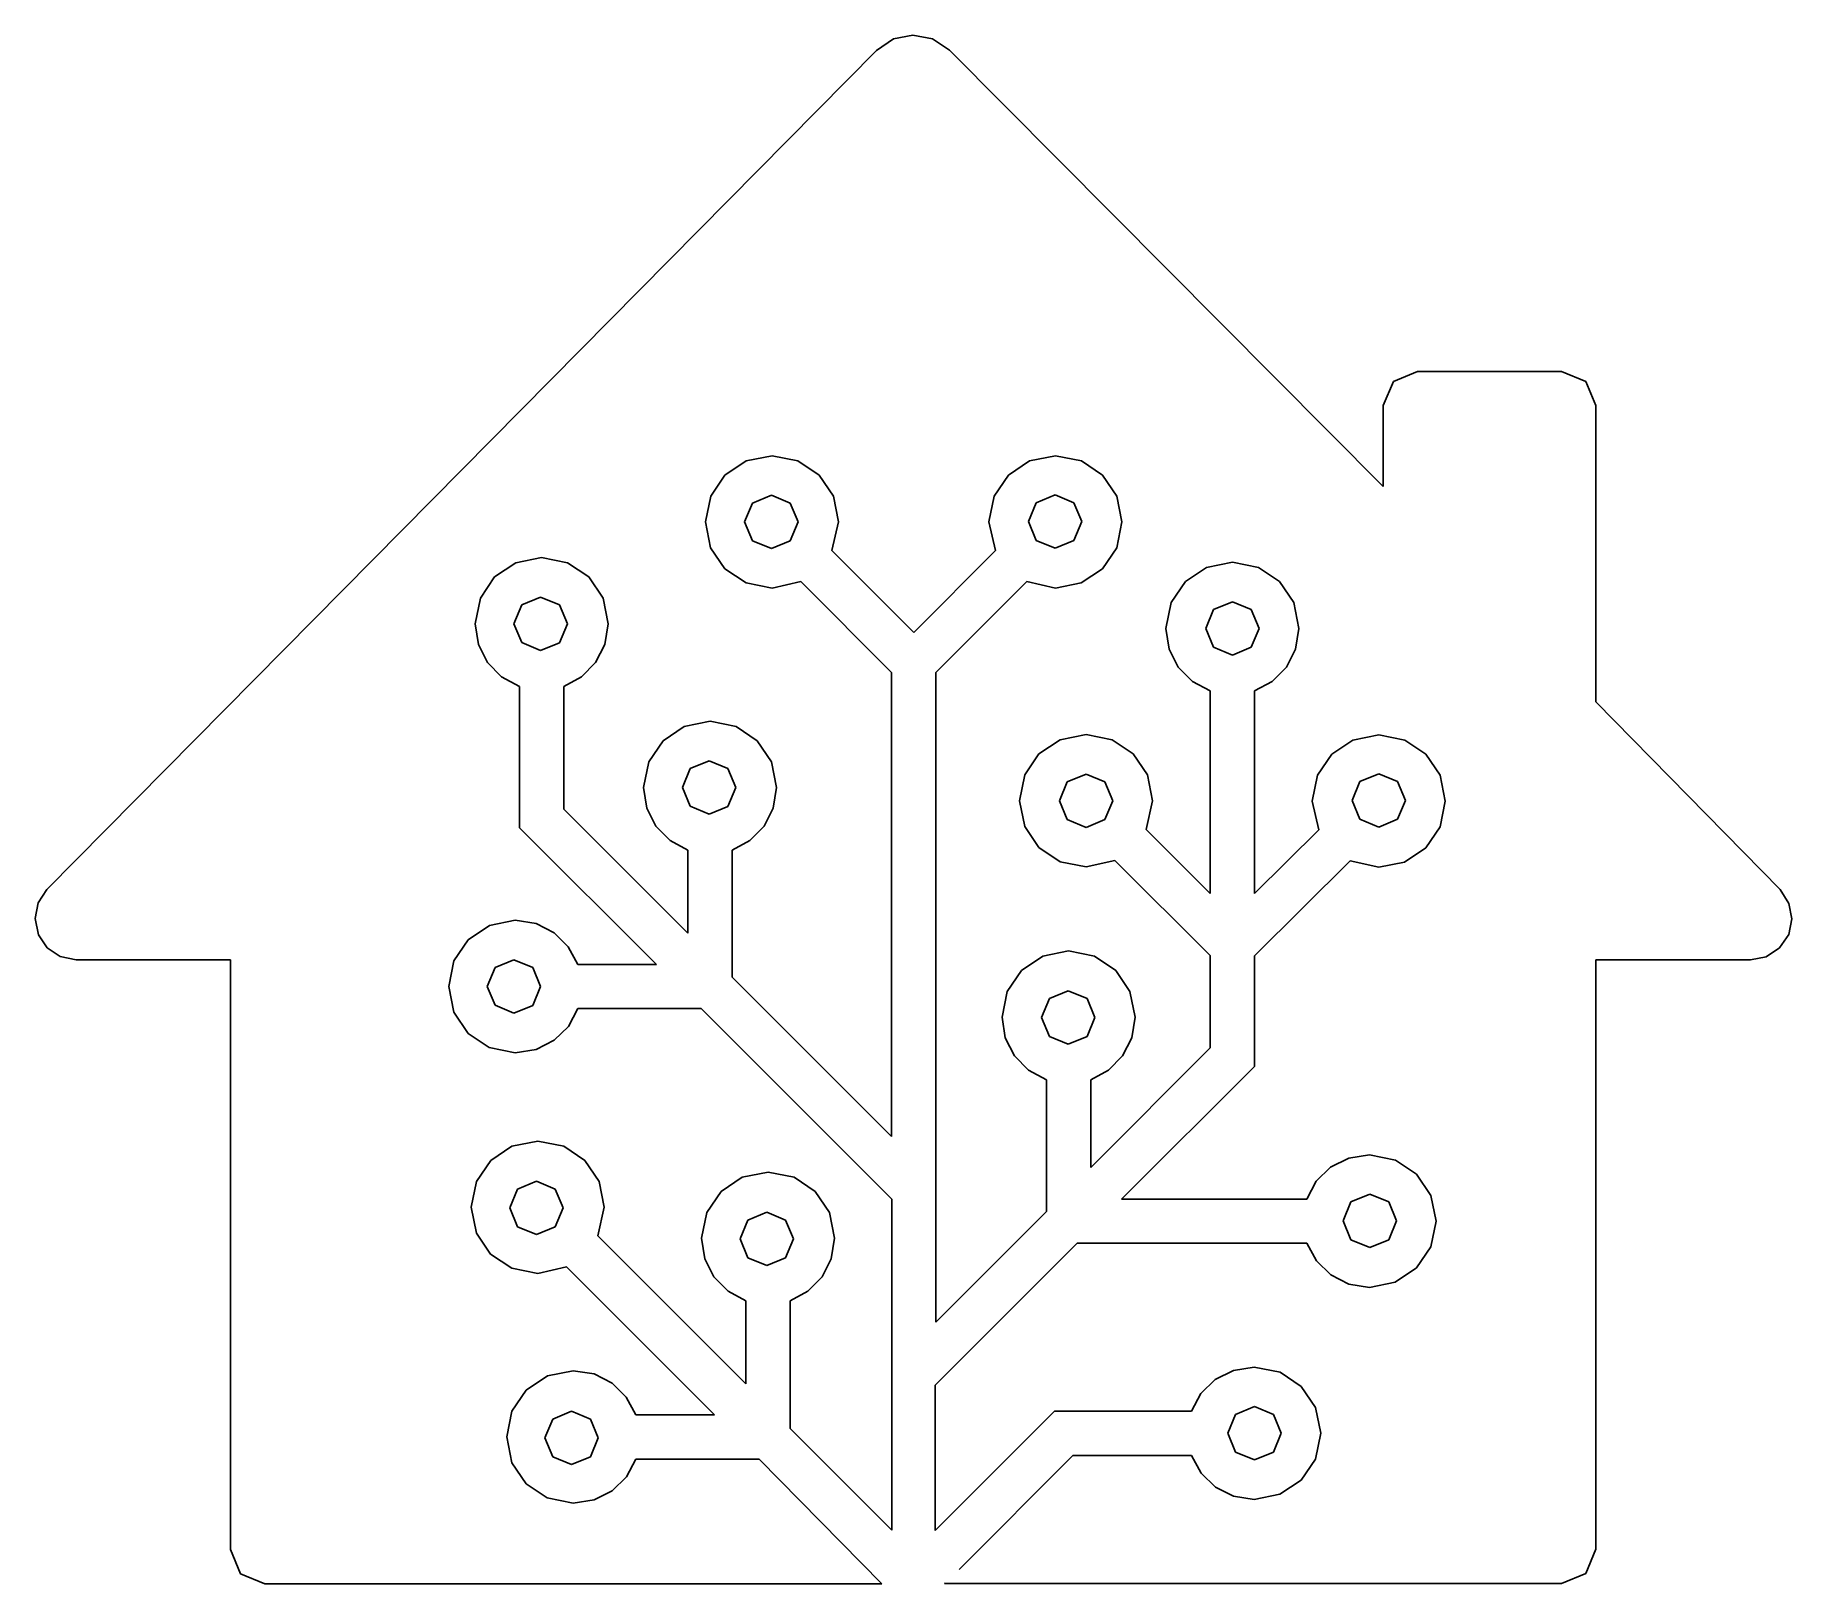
# Model space of a CAD drawing. Extents: x 5.7 to 50.8, y 22.3 to 62.1.
import ezdxf

# ---------------------------------------------------------------- set-up
doc = ezdxf.new("R2010")
doc.units = 0

msp = doc.modelspace()

# ---------------------------------------------------------------- linework, layer by layer
at = {"layer": 'Ebene 1'}
for p, q in [((27.2721, 61.6805), (27.709246, 61.975497)), ((27.709246, 61.975497), (28.207424, 62.074711)), ((28.207424, 62.074711), (28.707187, 61.978932)), ((28.707187, 61.978932), (29.14909, 61.688955)), ((5.991097, 40.145893), (27.2721, 61.6805)), ((29.14909, 61.688955), (29.157557, 61.6805)), ((29.157557, 61.6805), (40.275757, 50.4946)), ((40.2758, 52.5661), (40.534731, 53.18965)), ((40.534731, 53.18965), (41.155111, 53.445412)), ((41.155111, 53.445412), (44.8499, 53.4454)), ((44.8499, 53.4454), (45.47345, 53.186468)), ((45.47345, 53.186468), (45.729213, 52.566088)), ((40.275757, 50.4946), (40.2758, 52.5661)), ((45.729213, 52.566088), (45.7292, 44.9652)), ((23.92912, 51.147381), (23.386024, 50.783159)), ((24.591905, 51.280942), (23.92912, 51.147381)), ((25.258262, 51.147381), (24.591905, 51.280942)), ((25.800964, 50.783159), (25.258262, 51.147381)), ((31.200353, 51.147381), (30.657257, 50.783159)), ((31.863138, 51.280942), (31.200353, 51.147381)), ((32.529494, 51.147381), (31.863138, 51.280942)), ((33.072197, 50.783159), (32.529494, 51.147381)), ((23.386024, 50.783159), (23.018897, 50.242968)), ((26.166112, 50.242969), (25.800964, 50.783159)), ((30.657257, 50.783159), (30.29013, 50.242968)), ((33.437344, 50.242969), (33.072197, 50.783159)), ((23.018897, 50.242968), (22.884015, 49.581502)), ((24.089878, 50.066622), (23.89013, 49.58152)), ((24.57498, 50.26637), (24.089878, 50.066622)), ((25.056912, 50.066622), (24.57498, 50.26637)), ((24.57498, 50.26637), (24.57498, 50.26637)), ((25.25983, 49.58152), (25.056912, 50.066622)), ((26.299805, 49.581502), (26.166112, 50.242969)), ((30.29013, 50.242968), (30.155248, 49.581502)), ((31.369601, 50.075148), (31.169854, 49.590046)), ((31.8547, 50.274896), (31.369601, 50.075148)), ((32.339805, 50.075148), (31.8547, 50.274896)), ((32.539554, 49.590046), (32.339805, 50.075148)), ((33.571038, 49.581502), (33.437344, 50.242969)), ((22.884015, 49.581502), (23.017708, 48.920037)), ((23.89013, 49.58152), (24.089878, 49.096421)), ((25.060081, 49.096421), (25.25983, 49.58152)), ((26.130707, 48.845924), (26.299805, 49.581502)), ((30.155248, 49.581502), (30.324347, 48.845924)), ((31.169854, 49.590046), (31.369601, 49.104947)), ((32.339805, 49.104947), (32.539554, 49.590046)), ((33.436155, 48.920036), (33.571038, 49.581502)), ((23.017708, 48.920037), (23.382855, 48.379846)), ((24.089878, 49.096421), (24.57498, 48.896674)), ((24.57498, 48.896674), (25.060081, 49.096421)), ((28.227527, 46.749104), (26.130707, 48.845924)), ((30.324347, 48.845924), (28.227527, 46.749104)), ((31.369601, 49.104947), (31.8547, 48.9052)), ((31.8547, 48.9052), (32.339805, 49.104947)), ((31.8547, 48.9052), (31.8547, 48.9052)), ((33.069026, 48.379845), (33.436155, 48.920036)), ((18.019135, 48.534819), (17.476039, 48.170597)), ((18.68192, 48.66838), (18.019135, 48.534819)), ((19.348276, 48.534818), (18.68192, 48.66838)), ((19.890978, 48.170596), (19.348276, 48.534818)), ((23.382855, 48.379846), (23.925554, 48.015624)), ((32.525927, 48.015623), (33.069026, 48.379845)), ((35.740635, 48.416519), (35.19754, 48.052297)), ((36.40342, 48.55008), (35.740635, 48.416519)), ((37.069775, 48.416518), (36.40342, 48.55008)), ((37.612477, 48.052296), (37.069775, 48.416518)), ((17.476039, 48.170597), (17.108912, 47.630406)), ((20.256126, 47.630405), (19.890978, 48.170596)), ((23.925554, 48.015624), (24.591905, 47.882062)), ((24.591905, 47.882062), (25.327483, 48.05116)), ((25.327483, 48.05116), (27.661043, 45.7176)), ((28.794, 45.7176), (31.12756, 48.05116)), ((31.12756, 48.05116), (31.863138, 47.882062)), ((31.863138, 47.882062), (32.525927, 48.015623)), ((35.19754, 48.052297), (34.830412, 47.512106)), ((37.977626, 47.512105), (37.612477, 48.052296)), ((17.108912, 47.630406), (16.97403, 46.96894)), ((18.171498, 47.454053), (17.97175, 46.968954)), ((18.6566, 47.6538), (18.171498, 47.454053)), ((19.141702, 47.454053), (18.6566, 47.6538)), ((18.6566, 47.6538), (18.6566, 47.6538)), ((19.34145, 46.968954), (19.141702, 47.454053)), ((20.38982, 46.96894), (20.256126, 47.630405)), ((34.830412, 47.512106), (34.69553, 46.85064)), ((35.918401, 47.335751), (35.718654, 46.85065)), ((36.4035, 47.5355), (35.918401, 47.335751)), ((36.882256, 47.335751), (36.4035, 47.5355)), ((36.4035, 47.5355), (36.4035, 47.5355)), ((37.088348, 46.85065), (36.882256, 47.335751)), ((38.11132, 46.85064), (37.977626, 47.512105)), ((16.97403, 46.96894), (17.058447, 46.437336)), ((17.97175, 46.968954), (18.171498, 46.487022)), ((19.141702, 46.483852), (19.34145, 46.968954)), ((20.304213, 46.437334), (20.38982, 46.96894)), ((17.058447, 46.437336), (17.294259, 45.975485)), ((18.171498, 46.487022), (18.6566, 46.284104)), ((18.6566, 46.284104), (19.141702, 46.483852)), ((20.066416, 45.975482), (20.304213, 46.437334)), ((34.69553, 46.85064), (34.779947, 46.319036)), ((35.718654, 46.85065), (35.918401, 46.368718)), ((36.888601, 46.365548), (37.088348, 46.85065)), ((38.025713, 46.319034), (38.11132, 46.85064)), ((17.294259, 45.975485), (17.65531, 45.608751)), ((19.704966, 45.608749), (20.066416, 45.975482)), ((34.779947, 46.319036), (35.015759, 45.857185)), ((35.918401, 46.368718), (36.4035, 46.1658)), ((36.4035, 46.1658), (36.888601, 46.365548)), ((37.787917, 45.857182), (38.025713, 46.319034)), ((17.65531, 45.608751), (18.11544, 45.3625)), ((19.2484, 45.3625), (19.704966, 45.608749)), ((27.661043, 45.7176), (27.6611, 33.8131)), ((28.79404, 29.04455), (28.794, 45.7176)), ((35.015759, 45.857185), (35.37681, 45.490451)), ((37.426467, 45.490449), (37.787917, 45.857182)), ((18.11544, 45.3625), (18.1155, 41.7354)), ((19.2484, 42.2089), (19.2484, 45.3625)), ((35.37681, 45.490451), (35.83694, 45.2442)), ((35.83694, 45.2442), (35.837, 40.0444)), ((36.9699, 45.2442), (37.426467, 45.490449)), ((36.969907, 40.04438), (36.9699, 45.2442)), ((45.7292, 44.9652), (50.4555, 40.14589)), ((22.339635, 44.332718), (21.796539, 43.968495)), ((23.00242, 44.46628), (22.339635, 44.332718)), ((23.668777, 44.332718), (23.00242, 44.46628)), ((24.211479, 43.968496), (23.668777, 44.332718)), ((21.796539, 43.968495), (21.429412, 43.428305)), ((24.576627, 43.428305), (24.211479, 43.968496)), ((31.983145, 43.994567), (31.440446, 43.630345)), ((32.649499, 44.128128), (31.983145, 43.994567)), ((33.31585, 43.994566), (32.649499, 44.128128)), ((33.858549, 43.630344), (33.31585, 43.994566)), ((39.494621, 43.986087), (38.951526, 43.621865)), ((40.157408, 44.119648), (39.494621, 43.986087)), ((40.823764, 43.986086), (40.157408, 44.119648)), ((41.366467, 43.621864), (40.823764, 43.986086)), ((21.429412, 43.428305), (21.29453, 42.76684)), ((22.977, 43.4517), (22.491901, 43.251952)), ((23.462102, 43.251953), (22.977, 43.4517)), ((22.977, 43.4517), (22.977, 43.4517)), ((24.71032, 42.76684), (24.576627, 43.428305)), ((31.440446, 43.630345), (31.075301, 43.090154)), ((34.223695, 43.090153), (33.858549, 43.630344)), ((38.951526, 43.621865), (38.5844, 43.081674)), ((41.731614, 43.081673), (41.366467, 43.621864)), ((22.491901, 43.251952), (22.292154, 42.76685)), ((23.66185, 42.76685), (23.462102, 43.251953)), ((31.075301, 43.090154), (30.941609, 42.428688)), ((32.164364, 42.913833), (31.964617, 42.428734)), ((32.649465, 43.11358), (32.164364, 42.913833)), ((33.131394, 42.913833), (32.649465, 43.11358)), ((32.649465, 43.11358), (32.649465, 43.11358)), ((33.334311, 42.428734), (33.131394, 42.913833)), ((34.357389, 42.428688), (34.223695, 43.090153)), ((38.5844, 43.081674), (38.449518, 42.420208)), ((39.672278, 42.922212), (39.472529, 42.43711)), ((40.15738, 43.12196), (39.672278, 42.922212)), ((40.642481, 42.922212), (40.15738, 43.12196)), ((40.842228, 42.43711), (40.642481, 42.922212)), ((41.865308, 42.420208), (41.731614, 43.081673)), ((21.29453, 42.76684), (21.378947, 42.235236)), ((22.292154, 42.76685), (22.491901, 42.28492)), ((23.462102, 42.281749), (23.66185, 42.76685)), ((24.624713, 42.235235), (24.71032, 42.76684)), ((30.941609, 42.428688), (31.075302, 41.767221)), ((31.964617, 42.428734), (32.164364, 41.943632)), ((33.134564, 41.943632), (33.334311, 42.428734)), ((34.18829, 41.69311), (34.357389, 42.428688)), ((38.449518, 42.420208), (38.618617, 41.68463)), ((39.472529, 42.43711), (39.672278, 41.952008)), ((40.642481, 41.952008), (40.842228, 42.43711)), ((41.730424, 41.758744), (41.865308, 42.420208)), ((22.4359, 39.0298), (19.2484, 42.2089)), ((21.378947, 42.235236), (21.614759, 41.773385)), ((22.491901, 42.28492), (22.977, 42.082)), ((22.977, 42.082), (23.462102, 42.281749)), ((24.386917, 41.773383), (24.624713, 42.235235)), ((32.164364, 41.943632), (32.649465, 41.743884)), ((32.649465, 41.743884), (33.134564, 41.943632)), ((39.672278, 41.952008), (40.15738, 41.75226)), ((40.15738, 41.75226), (40.642481, 41.952008)), ((18.1155, 41.7354), (21.63275, 38.22661)), ((21.614759, 41.773385), (21.97581, 41.406651)), ((24.025468, 41.40665), (24.386917, 41.773383)), ((31.075302, 41.767221), (31.440448, 41.227031)), ((35.837, 40.0444), (34.18829, 41.69311)), ((38.618617, 41.68463), (36.969907, 40.04438)), ((40.15738, 41.75226), (40.15738, 41.75226)), ((41.363294, 41.218553), (41.730424, 41.758744)), ((21.97581, 41.406651), (22.43594, 41.1604)), ((22.43594, 41.1604), (22.4359, 39.0298)), ((23.5689, 41.1604), (24.025468, 41.40665)), ((23.5689, 37.8968), (23.5689, 41.1604)), ((31.440448, 41.227031), (31.983147, 40.862809)), ((40.820195, 40.85433), (41.363294, 41.218553)), ((31.983147, 40.862809), (32.649499, 40.729248)), ((32.649499, 40.729248), (33.38508, 40.898346)), ((33.38508, 40.898346), (35.837, 38.454876)), ((36.9699, 38.4464), (39.42183, 40.88987)), ((39.42183, 40.88987), (40.157408, 40.720768)), ((40.157408, 40.720768), (40.820195, 40.85433)), ((5.765985, 39.805583), (5.991097, 40.145893)), ((50.4555, 40.14589), (50.68352, 39.794352)), ((5.68672, 39.40186), (5.765985, 39.805583)), ((50.68352, 39.794352), (50.757769, 39.394462)), ((5.769815, 38.99061), (5.68672, 39.40186)), ((17.342771, 39.225999), (16.799673, 38.861776)), ((18.00556, 39.35956), (17.342771, 39.225999)), ((18.537165, 39.275275), (18.00556, 39.35956)), ((18.999017, 39.040387), (18.537165, 39.275275)), ((50.757769, 39.394462), (50.676664, 38.996156)), ((5.996379, 38.65466), (5.769815, 38.99061)), ((16.799673, 38.861776), (16.432543, 38.321586)), ((19.36575, 38.681846), (18.999017, 39.040387)), ((50.676664, 38.996156), (50.438623, 38.64937)), ((6.332328, 38.428096), (5.996379, 38.65466)), ((6.74358, 38.345), (6.332328, 38.428096)), ((10.7005, 38.345), (6.74358, 38.345)), ((10.700488, 23.210611), (10.7005, 38.345)), ((16.432543, 38.321586), (16.29766, 37.66012)), ((17.9717, 38.345), (17.486601, 38.145253)), ((18.456802, 38.145253), (17.9717, 38.345)), ((17.9717, 38.345), (17.9717, 38.345)), ((19.612, 38.2266), (19.36575, 38.681846)), ((31.538533, 38.439719), (30.995438, 38.075497)), ((32.20132, 38.57328), (31.538533, 38.439719)), ((32.867671, 38.439719), (32.20132, 38.57328)), ((33.41037, 38.075496), (32.867671, 38.439719)), ((35.837, 38.454876), (35.837, 36.0875)), ((36.96993, 35.60558), (36.9699, 38.4464)), ((49.69459, 38.344994), (45.7293, 38.345)), ((45.7293, 38.345), (45.7293, 23.2191)), ((50.098314, 38.424259), (49.69459, 38.344994)), ((50.438623, 38.64937), (50.098314, 38.424259)), ((17.486601, 38.145253), (17.286854, 37.660154)), ((18.65655, 37.660154), (18.456802, 38.145253)), ((21.63275, 38.22661), (19.612, 38.2266)), ((27.6611, 33.8131), (23.5689, 37.8968)), ((30.995438, 38.075497), (30.628312, 37.535306)), ((33.775516, 37.535306), (33.41037, 38.075496)), ((16.29766, 37.66012), (16.431353, 36.998654)), ((17.286854, 37.660154), (17.486601, 37.178223)), ((18.456802, 37.175054), (18.65655, 37.660154)), ((30.628312, 37.535306), (30.49343, 36.87384)), ((32.19295, 37.55023), (31.707849, 37.350483)), ((32.678049, 37.350483), (32.19295, 37.55023)), ((32.19295, 37.55023), (32.19295, 37.55023)), ((33.90921, 36.87384), (33.775516, 37.535306)), ((16.431353, 36.998654), (16.796501, 36.458464)), ((17.486601, 37.178223), (17.9717, 36.975306)), ((17.9717, 36.975306), (18.456802, 37.175054)), ((19.369314, 36.638395), (19.612, 37.09364)), ((19.612, 37.09364), (22.7741, 37.0936)), ((22.7741, 37.0936), (27.6695, 32.2067)), ((31.707849, 37.350483), (31.508102, 36.865383)), ((32.877796, 36.865383), (32.678049, 37.350483)), ((19.002184, 36.279853), (19.369314, 36.638395)), ((30.49343, 36.87384), (30.577847, 36.342237)), ((31.508102, 36.865383), (31.707849, 36.380283)), ((32.678049, 36.380283), (32.877796, 36.865383)), ((33.823605, 36.342236), (33.90921, 36.87384)), ((16.796501, 36.458464), (17.339203, 36.094241)), ((17.339203, 36.094241), (18.00556, 35.96068)), ((18.538352, 36.044965), (19.002184, 36.279853)), ((30.577847, 36.342237), (30.813659, 35.880386)), ((31.707849, 36.380283), (32.19295, 36.180533)), ((32.19295, 36.180533), (32.678049, 36.380283)), ((35.837, 36.0875), (32.76787, 33.01836)), ((33.585812, 35.880386), (33.823605, 36.342236)), ((18.00556, 35.96068), (18.538352, 36.044965)), ((30.813659, 35.880386), (31.174709, 35.513652)), ((33.224366, 35.513652), (33.585812, 35.880386)), ((31.174709, 35.513652), (31.63484, 35.2674)), ((31.63484, 35.2674), (31.6349, 31.8854)), ((32.7678, 35.2674), (33.224366, 35.513652)), ((32.76787, 33.01836), (32.7678, 35.2674)), ((33.5626, 32.2067), (36.96993, 35.60558)), ((17.917719, 33.561153), (17.374621, 33.19693)), ((18.580508, 33.694715), (17.917719, 33.561153)), ((19.246859, 33.561153), (18.580508, 33.694715)), ((19.789559, 33.196931), (19.246859, 33.561153)), ((17.374621, 33.19693), (17.007491, 32.656739)), ((20.154705, 32.65674), (19.789559, 33.196931)), ((38.924116, 33.020448), (38.556986, 32.661909)), ((39.387948, 33.255335), (38.924116, 33.020448)), ((39.92074, 33.33962), (39.387948, 33.255335)), ((40.587095, 33.206058), (39.92074, 33.33962)), ((41.129797, 32.841835), (40.587095, 33.206058)), ((17.007491, 32.656739), (16.872608, 31.995275)), ((18.061601, 32.463453), (17.861854, 31.978352)), ((18.5467, 32.6632), (18.061601, 32.463453)), ((19.025457, 32.463453), (18.5467, 32.6632)), ((18.5467, 32.6632), (18.5467, 32.6632)), ((19.23155, 31.978352), (19.025457, 32.463453)), ((20.288398, 31.995275), (20.154705, 32.65674)), ((23.827735, 32.766419), (23.284639, 32.402196)), ((24.49052, 32.89998), (23.827735, 32.766419)), ((25.156877, 32.766418), (24.49052, 32.89998)), ((25.699579, 32.402196), (25.156877, 32.766418)), ((38.556986, 32.661909), (38.3143, 32.20667)), ((41.494946, 32.301644), (41.129797, 32.841835)), ((23.284639, 32.402196), (22.917512, 31.862005)), ((26.064726, 31.862005), (25.699579, 32.402196)), ((27.6695, 32.2067), (27.6695, 23.7095)), ((38.3143, 32.20667), (33.5626, 32.2067)), ((39.443999, 32.13381), (39.244252, 31.648708)), ((39.9291, 32.333559), (39.443999, 32.13381)), ((40.414201, 32.13381), (39.9291, 32.333559)), ((40.613948, 31.648708), (40.414201, 32.13381)), ((41.62864, 31.64018), (41.494946, 32.301644)), ((16.872608, 31.995275), (17.006301, 31.333811)), ((17.861854, 31.978352), (18.061601, 31.496421)), ((19.031802, 31.49325), (19.23155, 31.978352)), ((20.1193, 31.2597), (20.288398, 31.995275)), ((22.917512, 31.862005), (22.78263, 31.20054)), ((23.971599, 31.668753), (23.77185, 31.183652)), ((24.4567, 31.8685), (23.971599, 31.668753)), ((24.941802, 31.668753), (24.4567, 31.8685)), ((24.4567, 31.8685), (24.4567, 31.8685)), ((25.14155, 31.183652), (24.941802, 31.668753)), ((26.19842, 31.20054), (26.064726, 31.862005)), ((31.6349, 31.8854), (28.79404, 29.04455)), ((39.244252, 31.648708), (39.443999, 31.163607)), ((40.414201, 31.163607), (40.613948, 31.648708)), ((41.493757, 30.978713), (41.62864, 31.64018)), ((17.006301, 31.333811), (17.371449, 30.79362)), ((18.061601, 31.496421), (18.5467, 31.293501)), ((18.5467, 31.293501), (19.031802, 31.49325)), ((23.924, 27.4635), (20.1193, 31.2597)), ((22.78263, 31.20054), (22.867047, 30.668936)), ((23.77185, 31.183652), (23.971599, 30.701722)), ((24.941802, 30.698551), (25.14155, 31.183652)), ((26.112813, 30.668935), (26.19842, 31.20054)), ((39.443999, 31.163607), (39.9291, 30.96386)), ((39.9291, 30.96386), (40.414201, 31.163607)), ((17.371449, 30.79362), (17.914151, 30.429397)), ((22.867047, 30.668936), (23.102861, 30.207085)), ((23.971599, 30.701722), (24.4567, 30.498804)), ((24.4567, 30.498804), (24.941802, 30.698551)), ((25.875017, 30.207083), (26.112813, 30.668935)), ((28.7771, 27.4297), (32.42117, 31.07377)), ((32.42117, 31.07377), (38.3143, 31.0737)), ((38.3143, 31.0737), (38.56055, 30.618455)), ((39.9291, 30.96386), (39.9291, 30.96386)), ((41.126627, 30.438523), (41.493757, 30.978713)), ((17.914151, 30.429397), (18.580508, 30.295835)), ((18.580508, 30.295835), (19.316082, 30.464934)), ((19.316082, 30.464934), (23.120802, 26.668674)), ((23.102861, 30.207085), (23.463914, 29.840351)), ((25.513568, 29.84035), (25.875017, 30.207083)), ((38.56055, 30.618455), (38.927283, 30.259913)), ((38.927283, 30.259913), (39.389135, 30.025025)), ((40.583528, 30.074301), (41.126627, 30.438523)), ((23.463914, 29.840351), (23.92405, 29.5941)), ((25.057, 29.5941), (25.513568, 29.84035)), ((39.389135, 30.025025), (39.92074, 29.94074)), ((39.92074, 29.94074), (40.583528, 30.074301)), ((23.92405, 29.5941), (23.924, 27.4635)), ((25.05693, 26.32207), (25.057, 29.5941)), ((18.830871, 27.668098), (18.287773, 27.303876)), ((19.49366, 27.80166), (18.830871, 27.668098)), ((20.025265, 27.717375), (19.49366, 27.80166)), ((20.487116, 27.482487), (20.025265, 27.717375)), ((35.964816, 27.575548), (35.597686, 27.217006)), ((36.428648, 27.810435), (35.964816, 27.575548)), ((36.96144, 27.89472), (36.428648, 27.810435)), ((37.627792, 27.761159), (36.96144, 27.89472)), ((38.170491, 27.396937), (37.627792, 27.761159)), ((18.287773, 27.303876), (17.920643, 26.763686)), ((20.853849, 27.123945), (20.487116, 27.482487)), ((21.1001, 26.6687), (20.853849, 27.123945)), ((28.77712, 23.70102), (28.7771, 27.4297)), ((35.597686, 27.217006), (35.355, 26.76176)), ((38.535637, 26.856746), (38.170491, 27.396937)), ((17.920643, 26.763686), (17.78576, 26.10222)), ((19.451376, 26.76166), (18.966277, 26.561913)), ((19.936478, 26.561913), (19.451376, 26.76166)), ((19.451376, 26.76166), (19.451376, 26.76166)), ((23.120802, 26.668674), (21.1001, 26.6687)), ((31.8378, 26.7617), (28.77712, 23.70102)), ((35.355, 26.76176), (31.8378, 26.7617)), ((36.484875, 26.68028), (36.285128, 26.195178)), ((36.969976, 26.880026), (36.484875, 26.68028)), ((37.455078, 26.677108), (36.969976, 26.880026)), ((37.654827, 26.195178), (37.455078, 26.677108)), ((38.66933, 26.19528), (38.535637, 26.856746)), ((18.966277, 26.561913), (18.76653, 26.076809)), ((20.136226, 26.076809), (19.936478, 26.561913)), ((27.6695, 23.7095), (25.05693, 26.32207)), ((36.285128, 26.195178), (36.484875, 25.710077)), ((37.455078, 25.710077), (37.654827, 26.195178)), ((38.534448, 25.533813), (38.66933, 26.19528)), ((17.78576, 26.10222), (17.919453, 25.440754)), ((18.76653, 26.076809), (18.966277, 25.594881)), ((19.936478, 25.591708), (20.136226, 26.076809)), ((36.484875, 25.710077), (36.969976, 25.51033)), ((36.969976, 25.51033), (37.455078, 25.710077)), ((17.919453, 25.440754), (18.284601, 24.900563)), ((18.966277, 25.594881), (19.451376, 25.391961)), ((19.451376, 25.391961), (19.936478, 25.591708)), ((20.857414, 25.080496), (21.1001, 25.53574)), ((21.1001, 25.53574), (24.2622, 25.5357)), ((24.2622, 25.5357), (27.4074, 22.3313)), ((29.3911, 22.7042), (32.31123, 25.62874)), ((32.31123, 25.62874), (35.355, 25.6288)), ((35.355, 25.6288), (35.60125, 25.173556)), ((36.969976, 25.51033), (36.969976, 25.51033)), ((38.16732, 24.993623), (38.534448, 25.533813)), ((18.284601, 24.900563), (18.827303, 24.536341)), ((20.490284, 24.721954), (20.857414, 25.080496)), ((35.60125, 25.173556), (35.967983, 24.815014)), ((35.967983, 24.815014), (36.429835, 24.580125)), ((37.624225, 24.629401), (38.16732, 24.993623)), ((18.827303, 24.536341), (19.49366, 24.40278)), ((19.49366, 24.40278), (20.026452, 24.487065)), ((20.026452, 24.487065), (20.490284, 24.721954)), ((36.429835, 24.580125), (36.96144, 24.49584)), ((36.96144, 24.49584), (37.624225, 24.629401)), ((10.95625, 22.59023), (10.700488, 23.210611)), ((45.7293, 23.2191), (45.470367, 22.595548)), ((11.5798, 22.3313), (10.95625, 22.59023)), ((29.391189, 22.704228), (29.3911, 22.7042)), ((45.470367, 22.595548), (44.849989, 22.339787)), ((27.4074, 22.3313), (11.5798, 22.3313)), ((27.4074, 22.3313), (27.373573, 22.365127)), ((27.373573, 22.365127), (27.4074, 22.3313)), ((29.0139, 22.3398), (29.030777, 22.356677)), ((44.849989, 22.339787), (29.0139, 22.3398))]:
    msp.add_line(p, q, dxfattribs=at)

doc.saveas('drawing.dxf')
